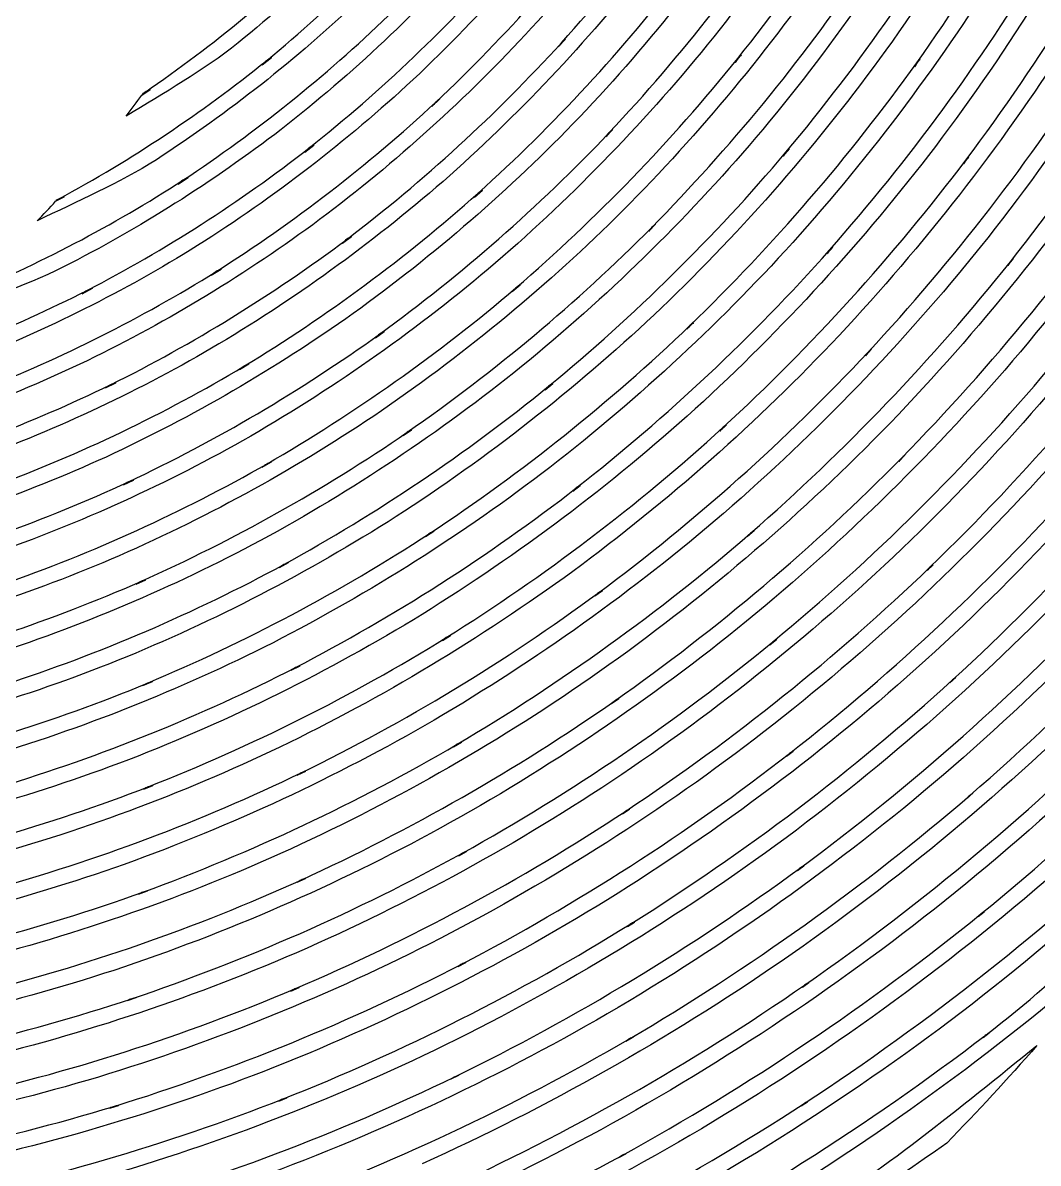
# Model space of a CAD drawing. Extents: x 1 to 1501, y -1248 to 252.
# Drawn here: x 1006.7 to 1282.8, y -998.4 to -688.2 of the extents above; entities that cross this region are included whole.
import ezdxf

# ---------------------------------------------------------------- set-up
doc = ezdxf.new("R2010")
doc.units = 0
doc.layers.add('Ebene_1', color=7, linetype='CONTINUOUS')

msp = doc.modelspace()

# ---------------------------------------------------------------- linework, layer by layer
at = {"layer": 'Ebene_1', "color": 7}
for p, q in [((1152.2902, -694.78562), (1154.2251, -692.64912)), ((1153.151, -693.63012), (1153.1512, -693.63012)), ((1071.744, -699.66762), (1074.245, -697.62802)), ((1200.365, -699.03942), (1202.044, -696.94552)), ((1072.9034, -698.52002), (1072.9034, -698.51982)), ((1201.106, -697.91452), (1201.106, -697.91492)), ((1249.1576, -700.16012), (1250.6117, -698.12042)), ((1249.7977, -699.06642), (1249.7976, -699.06662)), ((1039.0282, -707.8688), (1041.2695, -706.3527)), ((1117.9151, -710.9787), (1120.1021, -708.9313)), ((1118.9233, -709.8383), (1118.9233, -709.8387)), ((1165.2029, -719.2691), (1167.1107, -717.2528)), ((1166.0598, -718.1758), (1166.0599, -718.1756)), ((1083.3303, -723.3833), (1085.7693, -721.46)), ((1084.482, -722.286), (1084.482, -722.2859)), ((1213.4483, -724.4923), (1215.1196, -722.5109)), ((1214.1846, -723.4339), (1214.1853, -723.4337)), ((1262.5041, -726.594), (1263.9582, -724.6591)), ((1263.1512, -725.5471), (1263.1521, -725.547)), ((1048.8813, -732.0654), (1051.5841, -730.2933)), ((1050.1687, -731.0343), (1050.1687, -731.0339)), ((1129.498, -735.6251), (1131.6462, -733.7018)), ((1130.4752, -734.5668), (1130.475, -734.5665)), ((1015.5841, -736.7457), (1017.8795, -735.5204)), ((1176.863, -744.885), (1178.7514, -742.9772)), ((1177.7199, -743.8422), (1177.72, -743.8419)), ((1093.6216, -748.1345), (1096.0102, -746.3275)), ((1094.7422, -747.1065), (1094.7422, -747.1069)), ((1225.2751, -751.0931), (1226.9348, -749.2202)), ((1226.0158, -750.0852), (1226.0161, -750.0849)), ((1274.5754, -754.1993), (1276.0334, -752.3652)), ((1275.2234, -753.2102), (1275.2234, -753.2103)), ((1057.924, -756.8593), (1060.557, -755.2035)), ((1059.1649, -755.9055), (1059.1649, -755.9053)), ((1139.7775, -761.3301), (1141.8947, -759.5154)), ((1022.7615, -761.8882), (1025.631, -760.4147)), ((1024.1303, -761.0117), (1024.1303, -761.0122)), ((1140.7508, -760.3254), (1140.7505, -760.3258)), ((1102.5673, -773.8584), (1104.8978, -772.1678)), ((1187.2162, -771.5666), (1189.0812, -769.7674)), ((1188.0769, -770.5704), (1188.0771, -770.5706)), ((1103.6725, -772.8888), (1103.6725, -772.8894)), ((1235.7805, -778.7799), (1237.4324, -777.0079)), ((1236.5254, -777.8179), (1236.5245, -777.8179)), ((1065.5748, -782.5491), (1068.138, -781.0019)), ((1066.8002, -781.6459), (1066.8002, -781.6451)), ((1029.1557, -787.4963), (1031.9515, -786.1236)), ((1030.4858, -786.6786), (1030.4858, -786.6783)), ((1148.6994, -788.0198), (1150.7817, -786.3175)), ((1149.6571, -787.0735), (1149.6574, -787.0738)), ((1110.1016, -800.4947), (1112.3894, -798.9165)), ((1111.1719, -799.5995), (1111.1719, -799.5987)), ((1196.197, -799.2569), (1198.0428, -797.5663)), ((1197.0458, -798.3223), (1197.046, -798.3229)), ((1244.8998, -807.4971), (1246.544, -805.8259)), ((1071.775, -809.0716), (1074.2799, -807.6291)), ((1072.9771, -808.2221), (1072.9771, -808.2226)), ((1245.64, -806.5899), (1245.6408, -806.5901)), ((1034.0842, -813.8453), (1036.7947, -812.5773)), ((1035.3832, -813.0813), (1035.3832, -813.0813)), ((1156.2066, -815.637), (1158.2501, -814.0433)), ((1157.1644, -814.7373), (1157.1646, -814.737)), ((1116.1818, -827.971), (1118.4269, -826.4975)), ((1117.2365, -827.1295), (1117.2365, -827.13)), ((1203.7502, -827.8897), (1205.5805, -826.2999)), ((1204.5875, -827.0129), (1204.5882, -827.0137)), ((1076.4863, -836.3468), (1078.9331, -835.0129)), ((1077.6457, -835.5679), (1077.6457, -835.5678)), ((1252.5902, -837.1773), (1254.2227, -835.603)), ((1253.3387, -836.313), (1253.3382, -836.3123)), ((1037.4772, -840.8688), (1040.1179, -839.7016)), ((1038.7374, -840.1626), (1038.7374, -840.1628)), ((1162.2444, -844.1138), (1164.2608, -842.6209)), ((1163.1905, -843.2689), (1163.1904, -843.2688)), ((1120.7651, -856.2238), (1122.9637, -854.855)), ((1121.8004, -855.437), (1121.8004, -855.4368)), ((1209.8227, -857.4029), (1211.6297, -855.9139)), ((1210.6567, -856.5769), (1210.6567, -856.5769)), ((1079.6659, -864.3088), (1082.0507, -863.0796)), ((1080.7982, -863.5836), (1080.7982, -863.5838)), ((1039.3152, -868.4887), (1041.8861, -867.4185)), ((1040.5483, -867.8335), (1040.5483, -867.8337)), ((1258.7749, -867.7559), (1260.3996, -866.2746)), ((1259.5196, -866.9416), (1259.5189, -866.9419)), ((1166.7653, -873.3786), (1168.7467, -871.9905)), ((1167.6959, -872.5915), (1167.6963, -872.5916)), ((1123.7897, -885.1745), (1125.9496, -883.9065)), ((1124.7979, -884.4495), (1124.7979, -884.4495)), ((1214.3635, -887.7226), (1216.155, -886.3266)), ((1215.193, -886.9466), (1215.1935, -886.9466)), ((1081.2635, -892.8834), (1083.6017, -891.7511)), ((1082.3648, -892.2161), (1082.3648, -892.2164)), ((1039.5555, -896.6291), (1042.0566, -895.6561)), ((1040.7576, -896.0281), (1040.7576, -896.0281)), ((1263.4156, -899.1615), (1265.0326, -897.7695)), ((1264.1566, -898.3975), (1264.1566, -898.3975)), ((1169.7207, -903.365), (1171.6712, -902.0738)), ((1170.6397, -902.6288), (1170.6397, -902.628)), ((1125.2245, -914.7569), (1127.3417, -913.582)), ((1126.2326, -914.071), (1126.2326, -914.0709)), ((1217.3189, -918.7782), (1219.0949, -917.4753)), ((1218.1289, -918.0573), (1218.1289, -918.0572)), ((1081.2519, -921.9967), (1083.5319, -920.9574)), ((1038.1596, -925.2157), (1040.5948, -924.3357)), ((1082.3493, -921.3684), (1082.3493, -921.3687)), ((1039.3307, -924.6657), (1039.3307, -924.6647)), ((1266.4604, -931.3303), (1268.0657, -930.0235)), ((1171.0623, -933.9941), (1172.9895, -932.792)), ((1171.9735, -933.304), (1171.9733, -933.3041)), ((1267.2047, -930.6015), (1267.2044, -930.6013)), ((1125.0267, -944.8869), (1127.109, -943.8012)), ((1126.0271, -944.2432), (1126.0271, -944.2429)), ((1079.5887, -951.5599), (1081.8183, -950.6179)), ((1080.6395, -950.9939), (1080.6395, -950.9939)), ((1218.6524, -950.5012), (1220.4051, -949.2836)), ((1219.4781, -949.8106), (1219.4784, -949.8112)), ((1035.1041, -954.166), (1037.4772, -953.371)), ((1036.2635, -953.654), (1036.2635, -953.654)), ((1170.7592, -965.1903), (1172.6593, -964.0774)), ((1171.6588, -964.5464), (1171.6592, -964.5463)), ((1267.8563, -964.1776), (1269.4539, -962.9523)), ((1268.6009, -963.4913), (1268.6003, -963.4916)), ((1123.1616, -975.4888), (1125.209, -974.4918)), ((1124.1426, -974.8948), (1124.1426, -974.8958)), ((1030.35, -983.3961), (1032.6689, -982.6861)), ((1031.4784, -982.9341), (1031.4784, -982.9341)), ((1076.242, -981.5069), (1078.4251, -980.6459)), ((1077.3006, -980.9759), (1077.3006, -980.9759)), ((1218.315, -982.8106), (1220.0521, -981.6744)), ((1219.1411, -982.1594), (1219.141, -982.1586)), ((1168.7665, -996.878), (1170.6394, -995.8504)), ((1169.6544, -996.2804), (1169.6545, -996.281))]:
    msp.add_line(p, q, dxfattribs=at)
for points in [[(1290.4199, -612.25757), (1276.5982, -641.46558), (1260.1773, -669.3671), (1241.3677, -695.64262)], [(1249.7976, -699.06282), (1268.8078, -672.2961), (1285.3797, -643.88289), (1299.3152, -614.15767)], [(1242.1626, -620.03997), (1227.9719, -646.19789), (1211.4509, -671.0144), (1192.8001, -694.20402)], [(1201.106, -697.91612), (1219.9779, -674.23541), (1236.678, -648.90649), (1251.0036, -622.22817)], [(1194.0875, -624.58457), (1179.7225, -647.70729), (1163.2871, -669.4745), (1144.9849, -689.62452)], [(1153.1513, -693.63082), (1171.6835, -673.00401), (1188.307, -650.74459), (1202.8201, -627.11738)], [(1308.0476, -636.50448), (1292.8906, -666.4903), (1275.0759, -695.05632), (1254.8231, -721.8633)], [(1263.1521, -725.547), (1283.616, -698.25632), (1301.5968, -669.1944), (1316.8808, -638.69928)], [(1115.4373, -644.69029), (1100.2296, -662.5343), (1083.4074, -678.92801), (1065.1908, -693.68442)], [(1259.3522, -643.34859), (1243.8876, -670.2627), (1226.0353, -695.72662), (1206.0074, -719.4436)], [(1072.9034, -698.52012), (1091.3977, -683.31321), (1108.4581, -666.4482), (1123.8634, -648.12229)], [(1162.8686, -647.43559), (1147.3842, -668.2565), (1130.0382, -687.61731), (1111.04, -705.2902)], [(1210.9087, -646.98579), (1195.3379, -670.8384), (1177.6395, -693.22632), (1158.0332, -713.8908)], [(1214.1853, -723.4286), (1234.4486, -699.23432), (1252.4964, -673.27101), (1268.1079, -645.84459)], [(1118.9233, -709.8439), (1138.1889, -691.70382), (1155.7704, -671.8587), (1171.4382, -650.53519)], [(1166.0599, -718.175), (1185.9234, -697.03302), (1203.8357, -674.14641), (1219.5753, -649.78099)], [(1324.6362, -662.0776), (1308.0723, -692.79132), (1288.7935, -721.9566), (1267.0338, -749.2357)], [(1039.7999, -707.1507), (1058.5455, -694.33762), (1076.0665, -679.83021), (1092.1365, -663.7908)], [(1130.7694, -666.5369), (1114.4018, -685.04161), (1096.3743, -701.99972), (1076.9128, -717.214)], [(1275.2234, -753.2103), (1297.2106, -725.4593), (1316.675, -695.80152), (1333.3842, -664.5865)], [(1275.4909, -667.9988), (1258.6931, -695.59782), (1239.4493, -721.6286), (1218.001, -745.7885)], [(1084.4819, -722.2846), (1104.2267, -706.634), (1122.5028, -689.22162), (1139.0752, -670.2466)], [(1178.3988, -670.1819), (1161.6984, -691.67652), (1143.0773, -711.6032), (1122.7701, -729.731)], [(1226.683, -670.6977), (1209.8358, -695.22432), (1190.808, -718.1794), (1169.8367, -739.2895)], [(1226.0162, -750.0901), (1247.7279, -725.4514), (1267.1833, -698.92122), (1284.1537, -670.8037)], [(1130.4748, -734.5612), (1151.0623, -715.9841), (1169.9275, -695.58312), (1186.8286, -673.60061)], [(1177.72, -743.8441), (1198.9594, -722.2672), (1218.2153, -698.82782), (1235.2449, -673.79811)], [(1098.077, -681.95841), (1081.0834, -698.11432), (1062.6391, -712.6664), (1042.9757, -725.4385)], [(1050.1687, -731.0338), (1070.1501, -717.8438), (1088.8758, -702.85552), (1106.1115, -686.23921)], [(1144.9849, -689.62452), (1127.4092, -708.7163), (1108.1245, -726.1583), (1087.3825, -741.7517)], [(1340.077, -688.98852), (1322.0449, -720.3498), (1301.2505, -750.0347), (1277.9416, -777.7016)], [(1065.1908, -693.68442), (1055.6859, -701.24632), (1045.1137, -707.2458), (1034.7667, -713.5884)], [(1094.7423, -747.1076), (1115.7952, -731.0887), (1135.345, -713.1936), (1153.1513, -693.63082)], [(1192.8001, -694.20402), (1174.8165, -716.3073), (1154.8666, -736.7295), (1133.2007, -755.2344)], [(1153.1512, -693.63012), (1152.8292, -693.98812), (1152.6132, -694.42812), (1152.2902, -694.78562)], [(1154.2251, -692.64912), (1153.8991, -693.00912), (1153.4781, -693.27112), (1153.151, -693.63012)], [(1290.4936, -693.94812), (1272.2894, -722.1775), (1251.592, -748.7177), (1228.6529, -773.2578)], [(1074.245, -697.62802), (1073.8281, -697.96802), (1073.3221, -698.18202), (1072.9034, -698.52002)], [(1241.3677, -695.64262), (1223.1776, -720.7927), (1202.7629, -744.2484), (1180.3685, -765.739)], [(1202.044, -696.94552), (1201.762, -697.29752), (1201.388, -697.56352), (1201.106, -697.91452)], [(1236.5245, -777.8169), (1259.7349, -752.8123), (1280.6602, -725.7826), (1299.0515, -697.04532)], [(1016.3247, -736.1644), (1036.3055, -725.3842), (1055.2455, -712.7875), (1072.9034, -698.52012)], [(1072.9034, -698.51982), (1072.4824, -698.86582), (1072.1664, -699.32282), (1071.744, -699.66762)], [(1140.7505, -760.327), (1162.7078, -741.3815), (1182.9087, -720.4967), (1201.106, -697.91612)], [(1188.0771, -770.5668), (1210.7505, -748.6266), (1231.4093, -724.6989), (1249.7976, -699.06282)], [(1201.106, -697.91492), (1200.826, -698.26692), (1200.647, -698.68792), (1200.365, -699.03942)], [(1249.7976, -699.06662), (1249.5526, -699.41162), (1249.4036, -699.81562), (1249.1576, -700.16012)], [(1250.6117, -698.12042), (1250.3697, -698.45942), (1250.0407, -698.72742), (1249.7977, -699.06642)], [(1039.7999, -707.1517), (1039.5719, -707.3077), (1039.3679, -707.4937), (1039.1639, -707.6787)], [(1039.3729, -707.3837), (1039.5139, -707.3037), (1039.6649, -707.2417), (1039.7999, -707.1507)], [(1041.2695, -706.3527), (1040.8065, -706.6657), (1040.2643, -706.8407), (1039.7999, -707.1517)], [(1111.04, -705.2902), (1092.8291, -721.9796), (1073.1279, -736.9588), (1052.1851, -750.0539)], [(1034.7667, -713.5884), (1036.2082, -711.6978), (1037.624, -709.7889), (1039.0282, -707.8688)], [(1039.1639, -707.6787), (1039.2339, -707.5787), (1039.3019, -707.4817), (1039.3729, -707.3837)], [(1059.1649, -755.9105), (1080.4475, -742.407), (1100.4483, -726.9917), (1118.9233, -709.8439)], [(1118.9233, -709.8387), (1118.5533, -710.1877), (1118.2863, -710.6317), (1117.9151, -710.9787)], [(1120.1021, -708.9313), (1119.7391, -709.2703), (1119.2871, -709.5003), (1118.9233, -709.8383)], [(1158.0332, -713.8908), (1139.1784, -733.5191), (1118.579, -751.3858), (1096.4911, -767.2901)], [(1076.9128, -717.214), (1058.3289, -731.503), (1038.4694, -744.0392), (1017.5848, -754.6838)], [(1103.6725, -772.8887), (1126.0794, -756.5695), (1146.9612, -738.2635), (1166.0599, -718.175)], [(1206.0074, -719.4436), (1186.6856, -742.077), (1165.3596, -762.9169), (1142.2938, -781.7227)], [(1166.0599, -718.1756), (1165.7419, -718.5136), (1165.5219, -718.9316), (1165.2029, -719.2691)], [(1167.1107, -717.2528), (1166.7897, -717.5928), (1166.3817, -717.8368), (1166.0598, -718.1758)], [(1024.1302, -761.0109), (1045.3921, -749.9781), (1065.5932, -737.0189), (1084.4819, -722.2846)], [(1084.482, -722.2859), (1084.066, -722.6159), (1083.748, -723.0549), (1083.3303, -723.3833)], [(1085.7693, -721.46), (1085.3673, -721.776), (1084.8853, -721.972), (1084.482, -722.286)], [(1254.8231, -721.8633), (1235.2261, -747.5636), (1213.362, -771.4496), (1189.4963, -793.2393)], [(1215.1196, -722.5109), (1214.8366, -722.8469), (1214.4686, -723.0989), (1214.1846, -723.4339)], [(1304.3134, -721.1226), (1284.6307, -749.9316), (1262.4159, -776.9186), (1237.9282, -801.7701)], [(1042.9757, -725.4385), (1032.6981, -731.9848), (1021.4676, -736.7612), (1010.5276, -742.1047)], [(1149.6574, -787.0687), (1173.0351, -767.8326), (1194.63, -746.5374), (1214.1853, -723.4286)], [(1197.046, -798.3229), (1221.2104, -776.0879), (1243.3366, -751.7356), (1263.1521, -725.547)], [(1214.1853, -723.4337), (1213.9083, -723.7637), (1213.7263, -724.1627), (1213.4483, -724.4923)], [(1245.6409, -806.5911), (1270.4106, -781.289), (1292.8681, -753.8322), (1312.7474, -724.5321)], [(1263.1521, -725.547), (1262.9051, -725.876), (1262.7521, -726.266), (1262.5041, -726.594)], [(1263.9582, -724.6591), (1263.7172, -724.9791), (1263.3932, -725.2271), (1263.1512, -725.5471)], [(989.9644, -762.5631), (1010.9616, -753.9303), (1031.1151, -743.3792), (1050.1687, -731.0338)], [(1050.1687, -731.0339), (1049.7087, -731.3379), (1049.3427, -731.7639), (1048.8813, -732.0654)], [(1051.5841, -730.2933), (1051.1371, -730.5853), (1050.6161, -730.7443), (1050.1687, -731.0343)], [(1122.7701, -729.731), (1103.2867, -746.8898), (1082.2785, -762.2279), (1060.0065, -775.5689)], [(1066.8, -781.6398), (1089.4078, -767.9074), (1110.7207, -752.1544), (1130.4748, -734.5612)], [(1130.475, -734.5665), (1130.118, -734.8885), (1129.856, -735.3035), (1129.498, -735.6251)], [(1131.6462, -733.7018), (1131.2842, -734.0268), (1130.8382, -734.2428), (1130.4752, -734.5668)], [(1010.5276, -742.1047), (1012.2126, -740.3174), (1013.936, -738.5675), (1015.5841, -736.7457)], [(1016.3247, -736.1644), (1016.1257, -736.2714), (1015.9447, -736.4074), (1015.7627, -736.5404)], [(1015.7627, -736.5404), (1015.8327, -736.4704), (1015.8877, -736.3914), (1015.9527, -736.3194)], [(1015.9527, -736.3194), (1016.0757, -736.2594), (1016.2057, -736.2294), (1016.3247, -736.1644)], [(1017.8795, -735.5204), (1017.3836, -735.7854), (1016.8219, -735.9014), (1016.3247, -736.1644)], [(1169.8367, -739.2895), (1149.6475, -759.3838), (1127.6795, -777.6045), (1104.2037, -793.7395)], [(1087.3825, -741.7517), (1067.5328, -756.4478), (1046.3751, -769.2823), (1024.1807, -780.1173)], [(1111.1719, -799.6009), (1134.9882, -783.0546), (1157.2621, -764.3993), (1177.72, -743.8441)], [(1177.72, -743.8419), (1177.404, -744.1629), (1177.18, -744.5649), (1176.863, -744.885)], [(1178.7514, -742.9772), (1178.4354, -743.2972), (1178.0374, -743.5232), (1177.7199, -743.8422)], [(1030.4859, -786.679), (1053.0674, -775.4723), (1074.5737, -762.2317), (1094.7423, -747.1076)], [(1094.7422, -747.1069), (1094.3382, -747.4149), (1094.0272, -747.8279), (1093.6216, -748.1345)], [(1096.0102, -746.3275), (1095.6132, -746.6275), (1095.1402, -746.8085), (1094.7422, -747.1065)], [(1218.001, -745.7885), (1197.2784, -768.9012), (1174.5177, -790.0943), (1149.9948, -809.1299)], [(1052.1851, -750.0539), (1032.2172, -762.316), (1011.1623, -772.7045), (989.2858, -781.1061)], [(1157.1647, -814.7422), (1182.0048, -795.2943), (1205.0476, -773.6602), (1226.0162, -750.0901)], [(1267.0338, -749.2357), (1245.9758, -775.4104), (1222.6171, -799.6414), (1197.2361, -821.6509)], [(1226.0161, -750.0849), (1225.7401, -750.3989), (1225.5521, -750.7799), (1225.2751, -751.0931)], [(1226.9348, -749.2202), (1226.6558, -749.5362), (1226.2958, -749.7702), (1226.0158, -750.0852)], [(1316.8615, -749.4917), (1295.6479, -778.8017), (1271.8642, -806.1535), (1245.7842, -831.2326)], [(1204.5882, -827.0137), (1230.2866, -804.5684), (1253.9271, -779.8703), (1275.2234, -753.2103)], [(1253.3376, -836.3123), (1279.7067, -810.7947), (1303.7505, -782.9817), (1325.1788, -753.1909)], [(1275.2234, -753.2103), (1274.9784, -753.5193), (1274.8214, -753.8903), (1274.5754, -754.1993)], [(1276.0334, -752.3652), (1275.7904, -752.6712), (1275.4674, -752.9052), (1275.2234, -753.2102)], [(1017.5848, -754.6838), (1006.6771, -760.1213), (995.05219, -763.809), (983.57017, -767.864)], [(995.11779, -788.095), (1017.409, -779.3465), (1038.8478, -768.5832), (1059.1649, -755.9105)], [(1059.1649, -755.9053), (1058.7229, -756.1853), (1058.3669, -756.5803), (1057.924, -756.8593)], [(1060.557, -755.2035), (1060.116, -755.4805), (1059.607, -755.6295), (1059.1649, -755.9055)], [(1133.2007, -755.2344), (1112.4011, -772.7812), (1090.0498, -788.3962), (1066.4239, -801.902)], [(1141.8947, -759.5154), (1141.5387, -759.8204), (1141.1067, -760.0224), (1140.7508, -760.3254)], [(960.96729, -786.0682), (982.75018, -779.6788), (1003.8922, -771.2951), (1024.1302, -761.0109)], [(1024.1303, -761.0122), (1023.6483, -761.2622), (1023.2443, -761.6402), (1022.7615, -761.8882)], [(1025.631, -760.4147), (1025.151, -760.6617), (1024.6113, -760.7677), (1024.1303, -761.0117)], [(1072.9771, -808.2238), (1096.9674, -794.3357), (1119.6543, -778.3096), (1140.7505, -760.327)], [(1140.7505, -760.3258), (1140.3965, -760.6308), (1140.1315, -761.0258), (1139.7775, -761.3301)], [(1180.3685, -765.739), (1158.783, -786.2379), (1135.3928, -804.7391), (1110.4816, -821.0343)], [(1096.4911, -767.2901), (1075.3246, -782.3154), (1052.8303, -795.3726), (1029.2915, -806.3148)], [(1104.8978, -772.1678), (1104.5128, -772.4458), (1104.0578, -772.6118), (1103.6725, -772.8888)], [(1117.2365, -827.1262), (1142.4996, -810.4371), (1166.2106, -791.5102), (1188.0771, -770.5668)], [(1188.0771, -770.5706), (1187.7611, -770.8766), (1187.5331, -771.2616), (1187.2162, -771.5666)], [(1189.0812, -769.7674), (1188.7722, -770.0654), (1188.3872, -770.2734), (1188.0769, -770.5704)], [(1035.3832, -813.0806), (1059.3201, -801.7805), (1082.1765, -788.3337), (1103.6725, -772.8887)], [(1103.6725, -772.8894), (1103.2755, -773.1784), (1102.9655, -773.5714), (1102.5673, -773.8584)], [(1228.6529, -773.2578), (1206.4728, -796.7741), (1182.2273, -818.2488), (1156.2068, -837.429)], [(1060.0065, -775.5689), (1038.7339, -788.102), (1016.3584, -798.6538), (993.15979, -807.1058)], [(1163.1904, -843.2678), (1189.542, -823.6841), (1214.0837, -801.7833), (1236.5245, -777.8169)], [(1277.9416, -777.7016), (1255.3578, -804.2938), (1230.4428, -828.8074), (1203.4908, -850.9659)], [(1236.5245, -777.8179), (1236.2485, -778.1159), (1236.0565, -778.4829), (1235.7805, -778.7799)], [(1237.4324, -777.0079), (1237.1554, -777.3049), (1236.8024, -777.5219), (1236.5254, -777.8179)], [(1024.1807, -780.1173), (1003.03, -790.2319), (980.99356, -798.3694), (958.34608, -804.4418)], [(998.75888, -814.278), (1022.3883, -805.4937), (1045.1628, -794.575), (1066.8, -781.6398)], [(1066.8002, -781.6451), (1066.3652, -781.9091), (1066.0102, -782.2861), (1065.5748, -782.5491)], [(1068.138, -781.0019), (1067.713, -781.2579), (1067.226, -781.3909), (1066.8002, -781.6459)], [(1328.0757, -779.0083), (1305.2772, -808.7354), (1279.8711, -836.3663), (1252.1668, -861.5868)], [(1142.2938, -781.7227), (1120.1106, -799.5968), (1096.3586, -815.424), (1071.3252, -829.0184)], [(1210.6567, -856.5759), (1237.9315, -834.0023), (1263.135, -809.0401), (1285.9683, -781.9815)], [(1259.5183, -866.9422), (1287.5365, -841.2938), (1313.2159, -813.2054), (1336.2492, -782.9987)], [(963.44144, -811.9884), (986.51688, -805.6204), (1008.9595, -797.1544), (1030.4859, -786.679)], [(1030.4858, -786.6783), (1030.0188, -786.9103), (1029.6238, -787.2663), (1029.1557, -787.4963)], [(1031.9515, -786.1236), (1031.4815, -786.3546), (1030.9565, -786.4486), (1030.4858, -786.6786)], [(1077.6457, -835.5627), (1103.0628, -821.599), (1127.1629, -805.3703), (1149.6574, -787.0687)], [(1149.6574, -787.0738), (1149.3104, -787.3598), (1149.0474, -787.7348), (1148.6994, -788.0198)], [(1150.7817, -786.3175), (1150.4317, -786.6045), (1150.0087, -786.7885), (1149.6571, -787.0735)], [(1104.2037, -793.7395), (1081.6761, -809.0193), (1057.8099, -822.2192), (1032.8938, -833.183)], [(1189.4963, -793.2393), (1166.4713, -814.0557), (1141.6201, -832.754), (1115.2434, -849.1202)], [(1038.7374, -840.165), (1064.0606, -828.8577), (1088.3024, -815.287), (1111.1719, -799.6009)], [(1111.1719, -799.5987), (1110.7889, -799.8647), (1110.4849, -800.2297), (1110.1016, -800.4947)], [(1112.3894, -798.9165), (1112.0054, -799.1815), (1111.5564, -799.3355), (1111.1719, -799.5995)], [(1121.8004, -855.4368), (1148.5426, -838.6888), (1173.7261, -819.5789), (1197.046, -798.3229)], [(1197.046, -798.3229), (1196.736, -798.6089), (1196.508, -798.9729), (1196.197, -799.2569)], [(1198.0428, -797.5663), (1197.7348, -797.8483), (1197.3548, -798.0413), (1197.0458, -798.3223)], [(1066.4239, -801.902), (1043.801, -814.6326), (1020.0622, -825.2692), (995.50559, -833.691)], [(1237.9282, -801.7701), (1214.2434, -825.6073), (1188.4701, -847.2696), (1160.9181, -866.5114)], [(1029.2915, -806.3148), (1006.8206, -816.558), (983.46092, -824.7172), (959.50164, -830.6974)], [(1246.544, -805.8259), (1246.267, -806.1079), (1245.918, -806.3089), (1245.64, -806.5899)], [(1000.8606, -841.0558), (1025.8472, -832.3227), (1049.9836, -821.3354), (1072.9771, -808.2238)], [(1072.9771, -808.2226), (1072.5511, -808.4686), (1072.2011, -808.8266), (1071.775, -809.0716)], [(1074.2799, -807.6291), (1073.865, -807.8671), (1073.392, -807.9851), (1072.9771, -808.2221)], [(1149.9948, -809.1299), (1126.387, -827.2596), (1101.1879, -843.2212), (1074.7103, -856.8212)], [(1167.6964, -872.5926), (1195.5965, -852.9615), (1221.6796, -830.8752), (1245.6409, -806.5911)], [(1287.438, -807.2531), (1263.2804, -834.1744), (1236.7687, -858.8833), (1208.2215, -881.0953)], [(1245.6408, -806.5901), (1245.3668, -806.8701), (1245.1748, -807.2181), (1244.8998, -807.4971)], [(1036.7947, -812.5773), (1036.3417, -812.7893), (1035.8377, -812.8713), (1035.3832, -813.0813)], [(1215.1936, -886.9466), (1244.085, -864.3285), (1270.9027, -839.179), (1295.3252, -811.7939)], [(1337.9016, -809.5797), (1313.4559, -839.6616), (1286.3802, -867.5043), (1256.9945, -892.7864)], [(964.31378, -838.4211), (988.7265, -832.1548), (1012.5154, -823.6772), (1035.3832, -813.0806)], [(1035.3832, -813.0813), (1034.9282, -813.2963), (1034.5402, -813.6313), (1034.0842, -813.8453)], [(1080.7983, -863.589), (1107.6697, -849.6312), (1133.2284, -833.2887), (1157.1647, -814.7422)], [(1157.1646, -814.737), (1156.8186, -815.008), (1156.5536, -815.367), (1156.2066, -815.637)], [(1158.2501, -814.0433), (1157.9101, -814.3083), (1157.5041, -814.4733), (1157.1644, -814.7373)], [(1264.1555, -898.3975), (1293.8679, -872.6976), (1321.2367, -844.4081), (1345.9351, -813.8568)], [(1110.4816, -821.0343), (1086.5454, -836.4969), (1061.2641, -849.76), (1034.9373, -860.6639)], [(1197.2361, -821.6509), (1172.7226, -842.7187), (1146.3661, -861.5391), (1118.4851, -877.8923)], [(1040.5483, -867.8299), (1067.2882, -856.5975), (1092.9508, -842.9796), (1117.2365, -827.1262)], [(1117.2365, -827.13), (1116.8605, -827.378), (1116.5585, -827.724), (1116.1818, -827.971)], [(1118.4269, -826.4975), (1118.0509, -826.7445), (1117.6139, -826.8835), (1117.2365, -827.1295)], [(1124.7979, -884.4495), (1153.0572, -867.7287), (1179.7616, -848.5066), (1204.5882, -827.0137)], [(1204.5882, -827.0137), (1204.2832, -827.2797), (1204.0562, -827.6247), (1203.7502, -827.8897)], [(1205.5805, -826.2999), (1205.2725, -826.5679), (1204.8965, -826.7459), (1204.5875, -827.0129)], [(1071.3252, -829.0184), (1047.3212, -841.8618), (1022.2034, -852.4916), (996.27329, -860.7919)], [(1245.7842, -831.2326), (1220.5426, -855.318), (1193.199, -877.0972), (1164.0784, -896.3151)], [(1032.8938, -833.183), (1009.0736, -843.4752), (984.36529, -851.5703), (959.0751, -857.3757)], [(1001.3725, -868.3327), (1027.7362, -859.7371), (1053.2642, -848.7698), (1077.6457, -835.5627)], [(1077.6457, -835.5678), (1077.2367, -835.7928), (1076.8957, -836.1238), (1076.4863, -836.3468)], [(1156.2068, -837.429), (1131.141, -855.7183), (1104.4859, -871.7118), (1076.5522, -885.2288)], [(1078.9331, -835.0129), (1078.5221, -835.2369), (1078.0571, -835.3449), (1077.6457, -835.5679)], [(1170.6391, -902.628), (1200.1237, -883.0273), (1227.8026, -860.8374), (1253.3376, -836.3123)], [(1253.3382, -836.3123), (1253.0632, -836.5783), (1252.8652, -836.9123), (1252.5902, -837.1773)], [(1254.2227, -835.603), (1253.9497, -835.866), (1253.6117, -836.05), (1253.3387, -836.313)], [(963.62356, -865.2651), (989.373, -859.1919), (1014.5111, -850.7946), (1038.7374, -840.165)], [(1038.7374, -840.1628), (1038.2964, -840.3598), (1037.9184, -840.6728), (1037.4772, -840.8688)], [(1040.1179, -839.7016), (1039.6729, -839.8986), (1039.1829, -839.9676), (1038.7374, -840.1626)], [(1295.5224, -837.7509), (1269.7358, -864.9375), (1241.5761, -889.7729), (1211.3813, -911.9615)], [(1082.3648, -892.2154), (1110.7196, -878.3518), (1137.7712, -861.9738), (1163.1904, -843.2678)], [(1163.1904, -843.2688), (1162.8504, -843.5218), (1162.5854, -843.8618), (1162.2444, -844.1138)], [(1164.2608, -842.6209), (1163.9248, -842.8689), (1163.5268, -843.0209), (1163.1905, -843.2689)], [(1218.1292, -918.0571), (1248.682, -895.475), (1277.1634, -870.2198), (1303.2318, -842.5823)], [(1346.2575, -841.1952), (1320.1208, -871.5386), (1291.3353, -899.4959), (1260.2474, -924.7432)], [(1267.2042, -930.6013), (1298.6284, -904.9514), (1327.7146, -876.5651), (1354.1139, -845.7699)], [(1115.2434, -849.1202), (1089.8751, -864.6768), (1063.1574, -877.9067), (1035.4104, -888.6606)], [(1203.4908, -850.9659), (1177.4467, -872.1979), (1149.5534, -891.0473), (1120.1486, -907.3006)], [(1040.7576, -896.0281), (1068.9366, -884.9573), (1096.0583, -871.3765), (1121.8004, -855.4368)], [(1121.8004, -855.4368), (1121.4324, -855.6678), (1121.1334, -855.9948), (1120.7651, -856.2238)], [(1122.9637, -854.855), (1122.5947, -855.085), (1122.1697, -855.208), (1121.8004, -855.437)], [(1211.6297, -855.9139), (1211.3257, -856.1639), (1210.9607, -856.3279), (1210.6567, -856.5769)], [(1074.7103, -856.8212), (1049.2937, -869.6932), (1022.7683, -880.2344), (995.45129, -888.3271)], [(1126.2326, -914.0699), (1156.0331, -897.4605), (1184.2876, -878.2203), (1210.6567, -856.5759)], [(1210.6567, -856.5769), (1210.3547, -856.8269), (1210.1257, -857.1539), (1209.8227, -857.4029)], [(1034.9373, -860.6639), (1009.738, -870.921), (983.66109, -878.8634), (957.02383, -884.4068)], [(1252.1668, -861.5868), (1225.3264, -885.841), (1196.3768, -907.6459), (1165.6605, -926.7547)], [(1000.2829, -896.0527), (1028.0448, -887.6771), (1054.9907, -876.8127), (1080.7983, -863.589)], [(1080.7982, -863.5838), (1080.3992, -863.7908), (1080.0652, -864.1028), (1079.6659, -864.3088)], [(1082.0507, -863.0796), (1081.6497, -863.2866), (1081.1997, -863.3776), (1080.7982, -863.5836)], [(961.27371, -892.4452), (988.39025, -886.6504), (1014.919, -878.4165), (1040.5483, -867.8299)], [(1040.5483, -867.8337), (1040.1183, -868.0147), (1039.7453, -868.3097), (1039.3152, -868.4887)], [(1041.8861, -867.4185), (1041.4541, -867.5985), (1040.9811, -867.6545), (1040.5483, -867.8335)], [(1160.9181, -866.5114), (1134.3411, -884.8949), (1106.1696, -900.8495), (1076.7422, -914.195)], [(1171.9728, -933.3044), (1203.0704, -913.8284), (1232.366, -891.6221), (1259.5183, -866.9422)], [(1259.5189, -866.9419), (1259.2469, -867.1909), (1259.0469, -867.5079), (1258.7749, -867.7559)], [(1260.3996, -866.2746), (1260.1276, -866.5236), (1259.7926, -866.6936), (1259.5196, -866.9416)], [(1302.0828, -869.2103), (1274.6274, -896.5678), (1244.7917, -921.4224), (1212.928, -943.4907)], [(1082.3494, -921.3697), (1112.1984, -907.6926), (1140.7635, -891.3726), (1167.6964, -872.5926)], [(1167.6963, -872.5916), (1167.3633, -872.8256), (1167.0993, -873.1456), (1166.7653, -873.3786)], [(1168.7467, -871.9905), (1168.4157, -872.2225), (1168.0277, -872.3605), (1167.6959, -872.5915)], [(1219.4779, -949.8122), (1251.7026, -927.3662), (1281.8658, -902.0988), (1309.6137, -874.3065)], [(1349.6044, -876.9501), (1322.5965, -906.1219), (1293.4253, -933.2257), (1261.8532, -957.3921)], [(1118.4851, -877.8923), (1091.6388, -893.4692), (1063.4508, -906.5899), (1034.251, -917.111)], [(1208.2215, -881.0953), (1180.6087, -902.4061), (1151.1431, -921.2054), (1120.1835, -937.2709)], [(1125.9496, -883.9065), (1125.5836, -884.1225), (1125.1646, -884.2345), (1124.7979, -884.4495)], [(1076.5522, -885.2288), (1049.6826, -898.0595), (1021.7072, -908.4262), (992.96959, -916.2269)], [(1039.3307, -924.6647), (1068.9678, -913.8472), (1097.571, -900.3888), (1124.7979, -884.4495)], [(1124.7979, -884.4495), (1124.4409, -884.6605), (1124.1469, -884.9645), (1123.7897, -885.1745)], [(1126.0272, -944.2429), (1157.3944, -927.8349), (1187.2382, -908.6648), (1215.1936, -886.9466)], [(1215.1935, -886.9466), (1214.8945, -887.1806), (1214.6625, -887.4886), (1214.3635, -887.7226)], [(1216.155, -886.3266), (1215.854, -886.5616), (1215.495, -886.7126), (1215.193, -886.9466)], [(1035.4104, -888.6606), (1008.7951, -898.8057), (981.31729, -906.5158), (953.31292, -911.7094)], [(997.54519, -924.1014), (1026.7186, -916.0398), (1055.1055, -905.3707), (1082.3648, -892.2154)], [(1082.3648, -892.2164), (1081.9788, -892.4054), (1081.6508, -892.6954), (1081.2635, -892.8834)], [(1083.6017, -891.7511), (1083.2047, -891.9441), (1082.7627, -892.0241), (1082.3648, -892.2161)], [(1256.9945, -892.7864), (1228.5121, -917.1244), (1197.9174, -938.8759), (1165.5713, -957.7837)], [(957.28352, -919.8952), (985.77166, -914.4684), (1013.7071, -906.4848), (1040.7576, -896.0281)], [(1040.7576, -896.0281), (1040.3396, -896.1921), (1039.9736, -896.4661), (1039.5555, -896.6291)], [(1042.0566, -895.6561), (1041.6356, -895.8201), (1041.1786, -895.8661), (1040.7576, -896.0281)], [(1164.0784, -896.3151), (1135.9591, -914.7045), (1106.2499, -930.5327), (1075.3036, -943.6225)], [(1171.6582, -964.5463), (1204.3929, -945.2852), (1235.3465, -923.1503), (1264.1555, -898.3975)], [(1264.1566, -898.3975), (1263.8876, -898.6295), (1263.6856, -898.9295), (1263.4156, -899.1615)], [(1265.0326, -897.7695), (1264.7596, -898.0045), (1264.4296, -898.1635), (1264.1566, -898.3975)], [(1080.6389, -950.9939), (1112.0238, -937.5888), (1142.1431, -921.4044), (1170.6391, -902.628)], [(1170.6397, -902.628), (1170.3117, -902.846), (1170.0487, -903.148), (1169.7207, -903.365)], [(1171.6712, -902.0738), (1171.3452, -902.2898), (1170.9662, -902.4128), (1170.6397, -902.6288)], [(1307.0818, -901.519), (1277.9172, -928.9611), (1246.3701, -953.7569), (1212.8163, -975.6131)], [(1120.1486, -907.3006), (1091.7838, -922.8141), (1062.0846, -935.7457), (1031.4086, -945.9452)], [(1219.141, -982.1586), (1253.0758, -959.9333), (1284.9701, -934.7388), (1314.4457, -906.8701)], [(1268.6004, -963.4916), (1290.2894, -946.8115), (1309.5625, -927.3689), (1328.8629, -907.9947)], [(1076.7422, -914.195), (1048.4145, -926.8803), (1019.0012, -936.988), (988.8593, -944.4019)], [(1036.2635, -953.653), (1067.3748, -943.1711), (1097.4876, -929.9279), (1126.2326, -914.0699)], [(1211.3813, -911.9615), (1182.153, -933.2759), (1151.0814, -951.935), (1118.535, -967.726)], [(1126.2326, -914.0709), (1125.8766, -914.2689), (1125.5806, -914.5599), (1125.2245, -914.7569)], [(1127.3417, -913.582), (1126.9877, -913.778), (1126.5867, -913.875), (1126.2326, -914.071)], [(1034.251, -917.111), (1006.2031, -927.0512), (977.32042, -934.4403), (947.94626, -939.1942)], [(1124.1429, -974.8957), (1157.0998, -958.78), (1188.5513, -939.7582), (1218.1292, -918.0571)], [(1218.1289, -918.0572), (1217.8379, -918.2722), (1217.6099, -918.5632), (1217.3189, -918.7782)], [(1219.0949, -917.4753), (1218.7919, -917.6983), (1218.4329, -917.8343), (1218.1289, -918.0573)], [(1083.5319, -920.9574), (1083.1519, -921.1304), (1082.7299, -921.1964), (1082.3493, -921.3684)], [(993.14029, -952.4335), (1023.7479, -944.7693), (1053.6046, -934.3782), (1082.3494, -921.3697)], [(1040.5948, -924.3357), (1040.1848, -924.4847), (1039.7408, -924.5177), (1039.3307, -924.6657)], [(1082.3493, -921.3687), (1081.9653, -921.5447), (1081.6363, -921.8217), (1081.2519, -921.9967)], [(951.63774, -947.5157), (981.49815, -942.5443), (1010.8446, -934.8991), (1039.3307, -924.6647)], [(1039.3307, -924.6647), (1038.9247, -924.8127), (1038.5657, -925.0677), (1038.1596, -925.2157)], [(1165.6605, -926.7547), (1135.9628, -945.0663), (1104.6917, -960.6857), (1072.2132, -973.43)], [(1260.2474, -924.7432), (1230.0819, -949.0833), (1197.8092, -970.6882), (1163.8143, -989.3061)], [(1268.0657, -930.0235), (1267.7967, -930.2425), (1267.4737, -930.3835), (1267.2047, -930.6015)], [(1077.3, -980.9762), (1110.2144, -967.9363), (1141.8982, -951.9823), (1171.9728, -933.3044)], [(1169.6543, -996.281), (1204.0538, -977.3226), (1236.6987, -955.3416), (1267.2042, -930.6013)], [(1171.9733, -933.3041), (1171.6493, -933.5071), (1171.3863, -933.7921), (1171.0623, -933.9941)], [(1172.9895, -932.792), (1172.6675, -932.993), (1172.2965, -933.103), (1171.9735, -933.304)], [(1267.2044, -930.6013), (1266.9344, -930.8213), (1266.7294, -931.1103), (1266.4604, -931.3303)], [(1120.1835, -937.2709), (1090.2898, -952.6251), (1059.0831, -965.2643), (1026.9338, -975.0509)], [(1306.0546, -937.8952), (1276.3175, -963.8731), (1244.7126, -987.6536), (1211.0135, -1008.2475)], [(1031.4086, -945.9452), (1001.9195, -955.5938), (971.62757, -962.5663), (940.88895, -966.7876)], [(1075.3036, -943.6225), (1045.4844, -956.0792), (1014.6081, -965.8331), (983.0428, -972.7708)], [(1031.4785, -982.9341), (1064.0866, -972.8816), (1095.7284, -959.9358), (1126.0272, -944.2429)], [(1212.928, -943.4907), (1182.061, -964.7146), (1149.3681, -983.1432), (1115.2308, -998.565)], [(1126.0271, -944.2429), (1125.6751, -944.4269), (1125.3791, -944.7029), (1125.0267, -944.8869)], [(1127.109, -943.8012), (1126.763, -943.9812), (1126.374, -944.0642), (1126.0271, -944.2432)], [(987.04036, -980.9527), (1019.0727, -973.7833), (1050.3979, -963.756), (1080.6389, -950.9939)], [(1080.6395, -950.9939), (1080.2725, -951.1509), (1079.9555, -951.4039), (1079.5887, -951.5599)], [(1081.8183, -950.6179), (1081.4383, -950.7799), (1081.0203, -950.8329), (1080.6395, -950.9939)], [(1120.5553, -1005.9413), (1155.1295, -990.2045), (1188.2347, -971.4212), (1219.4779, -949.8122)], [(1219.4784, -949.8112), (1219.1834, -950.0162), (1218.9474, -950.2962), (1218.6524, -950.5012)], [(1220.4051, -949.2836), (1220.1121, -949.4866), (1219.7711, -949.6086), (1219.4781, -949.8106)], [(944.27805, -975.2244), (975.52517, -970.8019), (1006.3102, -963.5868), (1036.2635, -953.653)], [(1036.2635, -953.654), (1035.8625, -953.789), (1035.5055, -954.032), (1035.1041, -954.166)], [(1037.4772, -953.371), (1037.0822, -953.503), (1036.6582, -953.523), (1036.2635, -953.654)], [(1165.5713, -957.7837), (1134.2705, -975.9294), (1101.4177, -991.2395), (1067.3933, -1003.5439)], [(1261.8532, -957.3921), (1229.973, -981.6432), (1196.0004, -1003.0116), (1160.3365, -1021.2453)], [(1072.2083, -1011.2643), (1106.6837, -998.6782), (1139.9628, -983.0463), (1171.6582, -964.5463)], [(1165.9437, -1028.4112), (1202.017, -1009.8538), (1236.3717, -988.129), (1268.6004, -963.4916)], [(1171.6592, -964.5463), (1171.3412, -964.7333), (1171.0782, -965.0033), (1170.7592, -965.1903)], [(1172.6593, -964.0774), (1172.3413, -964.2644), (1171.9773, -964.3604), (1171.6588, -964.5464)], [(1268.6003, -963.4916), (1268.3323, -963.6976), (1268.1243, -963.9726), (1267.8563, -964.1776)], [(1269.4539, -962.9523), (1269.1869, -963.1573), (1268.8689, -963.2863), (1268.6009, -963.4913)], [(1118.535, -967.726), (1087.0914, -982.8322), (1054.3589, -995.0948), (1020.7291, -1004.3737)], [(1217.0899, -1015.0178), (1240.2621, -1000.7835), (1261.2315, -983.4407), (1282.4205, -966.4231)], [(1282.4205, -966.4231), (1274.47435, -975.47099), (1266.2989, -984.3149), (1257.9021, -992.9462)], [(1072.2132, -973.43), (1040.8775, -985.5758), (1008.5152, -994.8851), (975.51626, -1001.2561)], [(1026.9338, -975.0509), (995.97869, -984.3225), (964.25691, -990.7924), (932.14098, -994.3926)], [(1025.007, -1012.4081), (1059.1029, -1002.8803), (1092.2796, -990.3274), (1124.1429, -974.8957)], [(1212.8163, -975.6131), (1180.2708, -996.6664), (1145.9181, -1014.7795), (1110.1595, -1029.7413)], [(1124.1426, -974.8958), (1123.7986, -975.0638), (1123.5056, -975.3218), (1123.1616, -975.4888)], [(1125.209, -974.4918), (1124.867, -974.6588), (1124.485, -974.7288), (1124.1426, -974.8948)], [(935.24322, -1002.9506), (967.85707, -999.168), (1000.0613, -992.4693), (1031.4785, -982.9341)], [(979.22275, -1009.5739), (1012.7053, -1002.9853), (1045.5265, -993.4167), (1077.3, -980.9762)], [(1031.4784, -982.9341), (1031.0894, -983.0541), (1030.7394, -983.2761), (1030.35, -983.3961)], [(1032.6689, -982.6861), (1032.2809, -982.8051), (1031.8669, -982.8161), (1031.4784, -982.9341)], [(1077.3006, -980.9759), (1076.9326, -981.1219), (1076.6096, -981.3619), (1076.242, -981.5069)], [(1078.4251, -980.6459), (1078.0611, -980.7899), (1077.6651, -980.8329), (1077.3006, -980.9759)], [(1115.2589, -1037.2833), (1151.4519, -1022.0239), (1186.218, -1003.5779), (1219.141, -982.1586)], [(1219.141, -982.1586), (1218.847, -982.3506), (1218.609, -982.6176), (1218.315, -982.8106)], [(1220.0521, -981.6744), (1219.7631, -981.8624), (1219.4301, -981.9714), (1219.1411, -982.1594)], [(1163.8143, -989.3061), (1130.8907, -1007.1934), (1096.4337, -1022.1052), (1060.8628, -1033.8759)], [(1257.9021, -992.9462), (1225.3583, -1015.9255), (1191.1051, -1036.4063), (1155.1213, -1053.5153)], [(1065.4194, -1041.7542), (1101.446, -1029.7189), (1136.3281, -1014.5038), (1169.6543, -996.281)], [(1169.6545, -996.281), (1169.3415, -996.454), (1169.0795, -996.706), (1168.7665, -996.878)], [(1170.6394, -995.8504), (1170.3244, -996.0234), (1169.9694, -996.1084), (1169.6544, -996.2804)]]:
    msp.add_open_spline(points, degree=3, dxfattribs=at)

doc.saveas('drawing.dxf')
